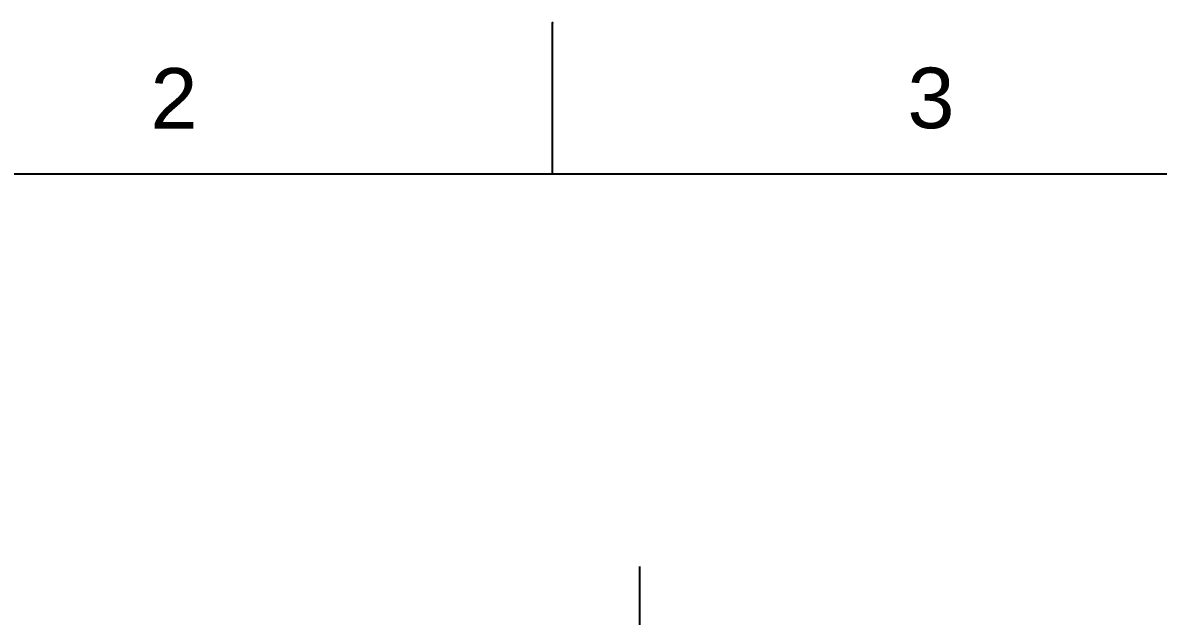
# Model space of a CAD drawing. Header units: millimetres. Extents: x 601 to 1195, y -13 to 407.
# Drawn here: x 707.1 to 813.2, y 351.3 to 406.7 of the extents above; entities that cross this region are included whole.
import ezdxf

# ---------------------------------------------------------------- set-up
doc = ezdxf.new("R2010")
doc.units = ezdxf.units.MM
doc.header["$LTSCALE"] = 0.1
doc.linetypes.add('CENTERX2', pattern=[101.6, 63.5, -12.7, 12.7, -12.7])
doc.layers.add('CENTER', color=1, linetype='CENTERX2')
doc.styles.get("Standard").update_dxf_attribs({"font": 'arial.ttf'})

msp = doc.modelspace()

# ---------------------------------------------------------------- linework, layer by layer
for p, q in [((756.6244, 392.5863), (756.6244, 406.7277)), ((1180.8668, 392.5863), (615.2102, 392.5863))]:
    msp.add_line(p, q)
msp.add_point((756.6244, 406.7277))
at = {"layer": 'CENTER'}
msp.add_line((764.7417, 355.9256), (764.7417, 73.633), dxfattribs=at)

# ---------------------------------------------------------------- texts
at = {"char_height": 5.6566, "attachment_point": 5}
for s, insert in [('2', (721.2708, 399.657)), ('3', (791.9779, 399.657))]:
    msp.add_mtext_dynamic_manual_height_columns(s, width=50, gutter_width=12.5, heights=[0], dxfattribs=dict(at, insert=insert))

doc.saveas('drawing.dxf')
